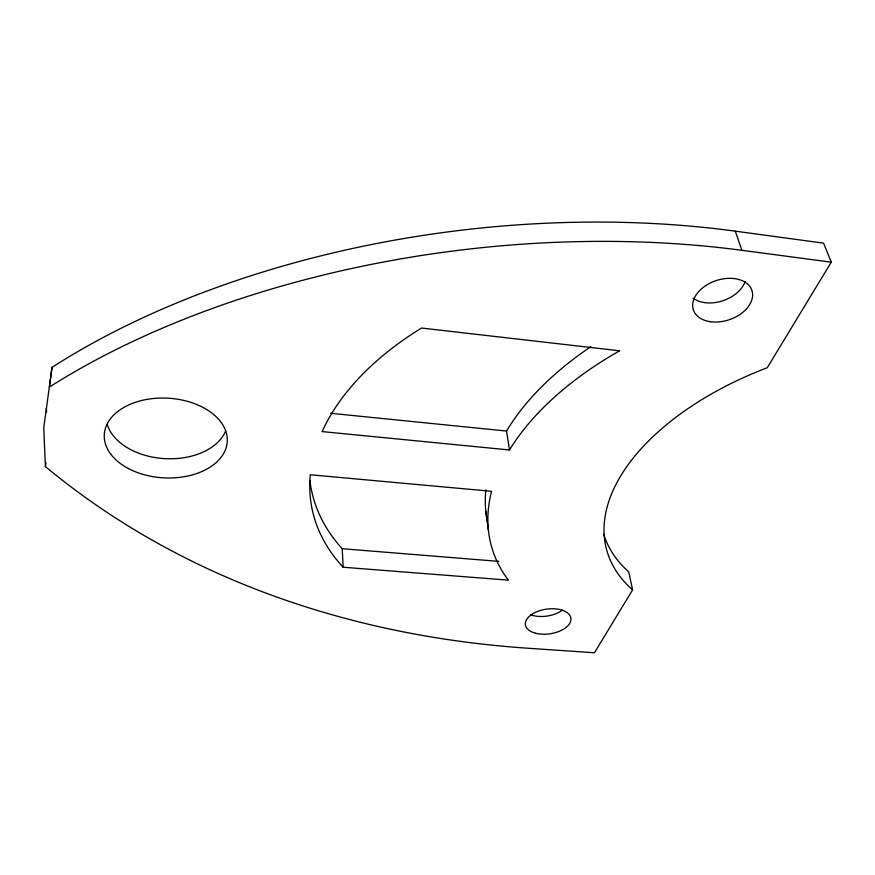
<?xml version="1.0" encoding="UTF-8"?>
<svg xmlns="http://www.w3.org/2000/svg" width="875" height="875" viewBox="0 0 875 875"><rect width="100%" height="100%" fill="white"/><g stroke="black" fill="none" stroke-linecap="round" stroke-linejoin="round"><path stroke-width="1.31" d="M45.413 466.594L43.75 427.788L52.019 367.358A631.673 342.508 -7 0 1 735.306 231.164L823.572 243.152L831.25 262.183L767.244 367.762A240.034 132.967 -16.1 0 0 632.603 589.859L594.464 652.761L527.975 648.233A1282.619 948.609 -40.4 0 1 45.413 466.594L45.916 462.711M52.019 367.358L49.372 387.078A638.312 340.025 -6.9 0 1 741.88 250.305L831.25 262.183M343.153 567.23L508.342 580.147A294.93 169.105 -15.2 0 1 491.575 491.302L310.275 474.764A293.103 180.72 -11.3 0 0 343.153 567.23L342.223 548.712A289.68 181.562 -11.4 0 1 309.925 480.539M342.223 548.712L498.903 561.389M509.502 449.98L322.131 431.583A293.103 180.72 -11.3 0 1 421.564 328.038L619.642 350.798A294.93 169.105 -15.2 0 0 509.502 449.98L506.527 431.047A291.539 170.023 -15.4 0 1 590.877 346.697M330.805 413.295L506.527 431.047M735.306 231.164L741.88 250.305M632.603 589.859L628.742 571.9A237.311 133.766 -16.4 0 1 603.739 534.297M485.855 511.547L488.392 530.097M46.375 408.188L46.539 412.212M225.662 430.839A60.845 40.053 3.5 0 1 165.123 458.653A60.845 40.053 3.5 0 1 107.286 424.528M562.406 610.148A22.772 12.545 -8.3 0 1 530.841 614.862M745.161 281.477A30.472 20.661 -18.8 0 1 722.455 300.869A30.472 20.661 -18.8 0 1 693.164 298.2M487.495 521.992A291.539 170.023 -15.4 0 1 486.981 519.411M486.533 516.808A291.539 170.023 -15.4 0 1 485.855 489.858M710.456 321.705A30.866 20.628 -18.4 0 0 752.467 292.677A30.866 20.628 -18.4 0 0 704.966 286.125A30.866 20.628 -18.4 0 0 710.456 321.705M535.609 633.248A23.002 12.447 -8.2 0 0 570.927 619.916A23.002 12.447 -8.2 0 0 537.841 611.341A23.002 12.447 -8.2 0 0 535.609 633.248M128.472 468.573A61.6 39.9 3.2 0 0 226.8 445.112A61.6 39.9 3.2 0 0 142.023 400.411A61.6 39.9 3.2 0 0 128.472 468.573"/></g></svg>
